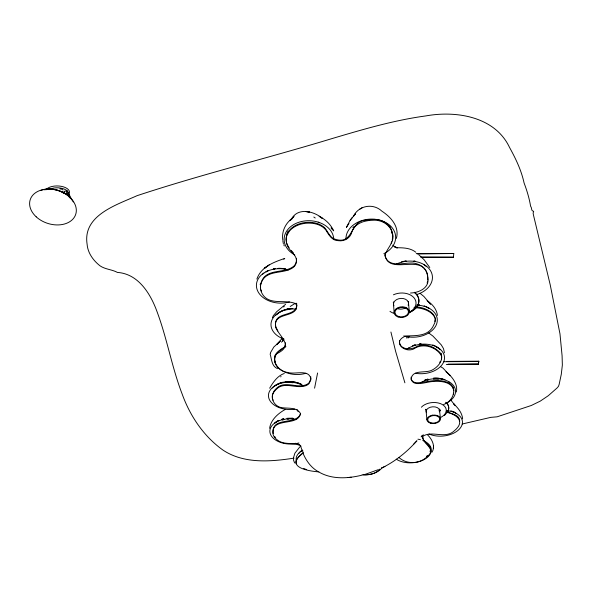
<?xml version="1.0" encoding="UTF-8"?>
<svg xmlns="http://www.w3.org/2000/svg" width="592" height="592" viewBox="0 0 592 592"><rect width="100%" height="100%" fill="white"/><g stroke="black" fill="none" stroke-linecap="round" stroke-linejoin="round"><path stroke-width="0.89" d="M441.676 356.436L441.403 358.826M427.727 280.053L427.779 278.492M282.835 338.964L282.687 341.162L281.459 342.154M432.019 452.199C435.734 446.065 431.982 439.146 427.387 434.691M411.114 377.126C411.137 388.507 426.477 381.426 433.292 381.522C440.655 380.826 452.236 381.722 453.775 390.757M411.077 379.154C412.498 368.764 425.848 373.885 432.463 369.889C438.139 366.944 444.496 359.596 440.404 353.076C434.913 346.882 425.515 342.886 417.449 346.231C411.499 350.279 398.912 350.257 399.504 340.666M433.337 448.085L433.514 446.057M435.342 319.036L434.876 321.523M421.467 257.32L453.413 257.231L453.783 253.517L416.25 253.628M269.626 428.319C270.707 419.928 278.055 413.475 285.063 409.546M292.026 382.632L292.108 381.588M300.632 413.556C296.444 425.907 271.032 415.828 273.141 433.536M446.301 364.45L478.388 364.228L478.765 361.187L446.597 361.401M478.388 364.228L478.765 361.187M456.38 391.956C457.905 385.229 453.62 378.88 449.025 374.373L450.09 375.491L446.042 371.65L448.862 374.151M286.18 238.25L286.913 235.268L289.384 231.132A22.74 17.249 1 0 1 296.503 225.789L298.279 225.027A23.887 18.108 1 0 1 306.123 223.236C313.116 222.696 321.16 224.139 325.77 229.903C328.738 234.676 331.897 240.774 338.439 240.685C344.544 241.625 350.508 237.888 351.937 231.82C353.883 225.633 360.017 222.155 366.063 221.016A26.285 19.899 -3.7 0 1 372.39 220.283C381.64 219.343 391.608 225.234 392.622 235.002M384.992 255.196C387.198 247.634 395.574 241.551 392.259 232.7C390.557 223.606 381.011 218.7 372.346 219.477A26.263 19.891 -3.7 0 0 366.026 220.209C350.005 220.239 353.713 244.311 336.471 239.59C330.107 238.717 328.368 231.879 324.623 227.765C319.776 223.125 312.613 221.919 306.138 222.422A23.865 18.108 1 0 0 298.301 224.22L296.525 224.975A22.718 17.249 1 0 0 289.414 230.318C286.077 234.106 285.292 239.656 286.913 244.355A26.359 20.017 0.7 0 0 289.14 248.692C291.967 252.836 297.473 256.44 296.363 262.138A17.161 12.75 2.9 0 1 294.365 266.452C285.107 275.295 265.778 268.146 261.035 283.62A22.2 16.058 2.5 0 0 260.45 287.727L260.591 289.148A23.917 17.309 2.4 0 0 262.027 293.403C268.931 306.323 285.825 298.553 296.37 304.036C299.234 317.941 275.939 311.866 275.465 324.053A22.785 15.895 1.3 0 0 275.99 328.183C281.156 338.35 293.321 345.684 277.093 353.528A13.113 8.821 1.7 0 0 274.799 356.761C272.653 364.642 280.423 371.806 287.853 372.464C295.031 374.869 308.832 368.646 310.874 378.836M293.58 457.424L294.89 453.206L299.885 446.819M317.586 372.997L314.581 388.182M396.381 238.413C399.667 226.684 390.912 217.079 381.84 211.129C373.056 202.864 358.574 205.454 353.357 216.428L355.489 213.756L350.131 220.305L346.431 227.38L348.954 223.45M296.984 305.265C295.253 317.127 276.597 311.436 275.502 323.232A22.762 15.895 1.3 0 0 276.035 327.361L277.87 331.009M392.281 240.204L392.711 235.69M427.158 283.072L427.52 281.592M453.28 394.198L453.539 393.155M310.756 379.272L309.098 382.698A9.243 6.083 1 0 1 305.709 384.896C296.059 388.433 284.123 380.02 276.057 388.774A25.789 16.635 1.1 0 0 273.615 391.815L272.387 394.901L272.416 398.083M430.051 451.703C432.87 444.932 422.074 442.846 422.614 436.289M256.869 279.069C261.168 266.689 273.667 262.241 284.745 258.408L283.827 259.303M391.157 243.149L391.808 241.684M270.381 352.862L273.83 347.008L280.231 341.192L276.915 344.344L281.555 339.053M272.401 317.704L273.349 315.691L276.568 311.829L285.588 304.303M269.663 388.197C273.067 382.306 277.53 375.765 284.271 373.471M439.723 362.4L440.418 361.224M422.821 435.446L423.28 434.713M379.746 469.123C375.868 474.059 368.86 475.176 362.948 474.473M291.212 219.728C297.147 207.059 313.575 210.937 322.226 218.27L319.14 216.28C325.556 219.462 330.758 224.427 333.703 230.887L331.12 227.935M260.095 284.345L260.443 283.886M291.279 219.676L294.024 216.213L289.71 220.69L291.945 218.611C285.248 223.502 281.459 231.96 282.813 240.219M350.131 220.305L352.366 217.442M406.445 338.025L407.414 336.804M303.311 452.118C300.817 455.729 294.564 458.711 296.126 463.817M303.296 452.917C284.56 466.733 306.745 470.966 318.829 471.883M408.006 338.113L409.19 336.73M422.481 435.364L421.164 436.896L422.37 435.497M270.611 353.476L270.115 353.994C271.713 359.211 271.55 366.278 277.537 368.661M413.786 443.985L416.946 440.759C407.037 451.97 395.093 461.553 381.596 468.08L384.955 466.385M426.484 456.432L427.387 455.537M302.875 450.912A17.101 10.301 0.2 0 0 302.246 451.378L301.691 450.712L302.179 450.238M287.497 308.706L286.839 309.32A20.72 14.548 1.6 0 0 277.241 314.174M66.578 192.06L66.171 191.283L66.926 190.654L69.175 194.901A5.72 2.22 65.1 0 1 70.174 196.389L71.691 199.733M269.589 264.565L266.999 266.459L268.287 265.519M63.041 192.925C65.46 192.393 72.409 198.009 66.607 192.748M69.819 197.891L69.131 196.611A4.943 1.791 64.4 0 0 68.339 195.441L69.175 194.901M443.6 404.491C453.627 401.369 458.963 385.969 446.56 382.055C440.056 379.657 432.989 380.493 426.329 381.699C421.563 381.995 413.904 384.963 411.166 379.487M362.223 207.614L359.47 209.398M441.329 353.32L440.981 353.535A19.225 12.854 -5.1 0 1 441.306 354.66M290.191 306.493L295.201 303.333L296.659 304.939M378.192 469.693L365.035 474.407M462.3 423.99L490.82 417.36L497.11 416.82L531.298 405.49L540.267 401.124L548.296 395.7L557.013 388.026L558.448 386.376L559.114 384.541L561.29 374.277L562.356 365.057L562.089 355.814L559.98 333.866L550.205 284.774L533.451 214.985L533.111 213.083L533.666 211.366C530.61 210.582 532.445 208.702 530.58 206.134C529.27 198.202 526.91 190.461 524.075 182.95C521.337 170.281 515.773 158.73 509.534 147.423C494.986 116.572 456.254 110.401 425.833 115.921C393.673 120.257 362.474 129.567 331.439 138.75C266.866 158.39 201.139 174.499 137.085 195.671C116.432 204.965 82.562 215.296 87.098 244.185C87.757 253.006 93.307 260.591 100.092 265.875C105.309 269.427 112.147 269.493 117.431 272.424C138.565 273.852 150.753 294.12 157.191 312.095C167.159 338.883 171.872 367.284 182.136 393.998C190.099 416.095 203.84 436.526 223.147 450.209C244.03 463.973 270.566 461.745 294.098 458.127M361.201 475.354C347.215 478.662 331.468 479.505 318.666 471.883M410.508 293.01C419.358 292.774 430.28 287.534 427.705 276.93M44.267 189.751L47.079 189.24M47.641 189.137L51.889 188.685M62.841 192.126L62.426 192.2A21.734 15.725 18.1 0 0 48.677 189.107M347.667 477.581L351.197 477.219M414.023 307.692C421.97 307.773 432.108 310.674 435.342 318.651M443.874 361.727L478.817 361.49M448.1 364.132L478.343 363.932M417.197 253.924L453.783 253.517M420.52 257.024L453.413 257.231M415.192 306.856C424.198 306.774 440.256 313.679 433.795 324.882C428.889 336.515 416.213 335.575 405.905 335.96C390.676 341.702 405.912 355.2 415.769 347.696C424.679 343.234 437.029 347.423 441.58 356.095M295.415 443.253L299.759 444.614M446.309 411.396C450.845 413.926 459.444 414.378 459.755 420.919M446.405 412.202C457.431 414.703 465.623 421.733 454.175 430.924C445.436 439.227 431.775 430.28 422.895 436.252C421.637 444.178 437.377 448.292 427.461 456.336C420.268 464.039 406.837 464.772 399.038 457.557M65.816 193.421L68.221 195.308M300.965 446.102C293.75 441.699 284.138 445.554 277.337 439.982A18.966 11.759 1.2 0 1 274.584 437.303A18.374 11.389 1.2 0 1 273.104 434.343C270.603 416.176 298.449 427.261 300.447 413.431C296.303 406.267 286.743 409.124 280.053 407.274C274.266 405.535 269.93 398.105 273.578 392.629A25.811 16.628 1.1 0 1 276.027 389.588C284.101 380.834 296.037 389.247 305.701 385.71A9.25 6.083 1 0 0 309.091 383.52L310.748 380.086L310.778 376.793M440.959 366.892L442.912 368.039L447.848 373.241M415.806 252.207C410.241 247.804 403.041 247.737 396.322 247.745L397.476 247.804L394.109 246.413L395.308 247.249L392.755 245.132M420.083 293.343L423.902 296.474L430.525 304.229L427.106 300.625C432.286 304.059 436.674 309.039 437.429 315.432M317.453 471.18C310.667 467.155 306.02 460.384 303.015 453.228M313.812 217.035L315.233 217.997M428.756 332.97L432.989 336.138L441.306 344.936L443.497 348.614L444.459 352.802M418.803 254.782L424.079 259.718L429.785 267.554M436.615 347.304L437.125 347.874M449.069 382.092L449.572 382.647M291.279 250.52L293.484 253.05M450.756 399.948L454.885 405.217L453.761 403.862C457.971 407.947 462.123 412.728 462.626 418.84M331.224 227.898L332.512 229.444M281.429 337.44L283.028 340.977M294.616 462.944L293.558 460.206L293.514 458.075M69.442 197.402L69.005 196.633A5.143 1.828 64.1 0 0 68.198 195.441M296.392 303.215L296.881 304.155M67.251 193.362L67.525 193.88M68.065 194.931L68.339 195.456M297.051 409.509L298.198 411.766M275.546 363.199L274.459 359.566L274.836 355.94A13.098 8.821 1.7 0 1 277.13 352.706C280.142 349.783 286.402 347.985 285.44 342.761M283.783 244.777L284.264 245.924M272.72 399.178L273.171 400.281M300.44 445.495L301.779 449.587M287.009 309.919L286.839 309.32A20.742 14.578 1.8 0 1 292.855 308.565M385 255.818C388.049 267.207 401.761 263.314 410.33 263.026C418.921 262.485 427.972 268.509 427.794 277.752M404.891 382.809L395.634 351.382L390.92 332.023M427.594 276.212C424.013 251.334 388.078 277.115 384.933 254.382M286.506 242.024L286.136 238.961M282.88 241.018L283.346 243.682M439.405 409.05L440.455 418.714M260.643 288.326L260.502 286.905A22.178 16.058 2.5 0 1 261.087 282.798C265.815 267.332 285.137 274.473 294.387 265.638A17.146 12.75 3 0 0 296.385 261.324L296.422 258.356M426.965 419.957L425.944 409.42A6.704 4.233 -4.9 0 0 426.04 409.642M408.399 301.639L409.264 311.407M393.354 302.001L394.139 312.657M59.866 188.855A10.19 5.106 1.1 0 1 62.774 189.507M66.171 191.283A10.19 5.106 1.1 0 1 66.607 191.69M45.895 189.884A12.151 6.098 1.2 0 1 61.435 186.354A12.151 6.098 1.2 0 1 68.798 194.309M68.502 194.576A11.07 5.868 2.7 0 0 66.963 190.639L66.348 190.195A11.078 5.735 2 0 0 51.904 188.485M43.926 189.721A21.734 15.725 18.1 0 1 46.228 189.299M49.772 189.1A11.056 5.787 3.5 0 1 51.778 188.367M64.239 191.845A25.278 6.882 55.2 0 1 65.394 190.905M62.611 191.934A50.468 10.101 41.6 0 1 62.974 190.913M40.722 190.446A22.333 16.095 17.8 0 1 73.334 201.946M63.684 193.051A28.031 7.326 56 0 1 64.535 191.601M62.204 192.06A51.689 10.094 42.3 0 1 62.493 191.867M414.4 292.507A18.078 12.846 -4.7 0 1 409.827 312.376M414.378 292.263A18.071 12.846 -4.7 0 1 409.805 312.139M393.428 294.794A15.022 10.649 -4.7 0 1 414 297.791A15.022 10.649 -4.7 0 1 408.495 312.635M394.842 313.649A15.022 10.649 -4.7 0 1 389.965 311.325M393.887 305.79A7.563 5.365 -4.7 0 1 401.058 298.39A7.563 5.365 -4.7 0 1 408.154 305.25M406.06 307.566A7.563 5.365 -4.7 0 1 397.232 308.558M408.325 301.476A7.511 5.335 -4.7 0 1 408.258 301.957M393.443 302.645A7.511 5.335 -4.7 0 1 393.362 302.172M445.931 402.449A16.147 10.19 -4.9 0 1 447.115 412.691M445.399 414.518A16.147 10.19 -4.9 0 1 444.326 415.362M440.256 410.404A8.133 5.128 -4.9 0 1 439.553 411.351M445.909 402.205A16.147 10.19 -4.9 0 1 444.303 415.125M440.233 410.16A8.133 5.128 -4.9 0 1 439.53 411.114M421.378 407.229A13.416 8.443 -4.9 0 1 442.009 404.336A13.416 8.443 -4.9 0 1 440.485 417.56M426.44 412.683A6.756 4.255 -4.9 0 1 432.678 406.8A6.756 4.255 -4.9 0 1 439.375 411.803M432.989 415.303A6.756 4.255 -4.9 0 1 431.783 415.31M426.114 410.101A6.712 4.233 -4.9 0 1 425.929 409.22M275.406 437.429A18.951 11.759 1.2 0 1 274.621 436.496M261.435 291.19A23.895 17.309 2.4 0 1 260.954 289.762M289.17 247.878A26.337 20.017 0.8 0 1 286.942 243.541M278.632 268.428A21.593 15.762 2.8 0 1 281.193 268.457M283.775 268.716A21.593 15.762 2.8 0 1 285.063 268.931M266.037 271.994A21.571 15.732 2.6 0 1 267.776 271.032M273.497 269.049A21.571 15.732 2.6 0 1 274.792 268.798M262.448 274.399A22.193 16.102 2.7 0 1 263.928 273.141M266.163 271.661A22.193 16.102 2.7 0 1 268.635 270.44M273.267 268.983A22.193 16.102 2.7 0 1 275.287 268.62M277.951 268.361A22.193 16.102 2.7 0 1 285.707 268.953M289.473 301.95A23.754 17.212 2.6 0 1 256.41 285.832A23.754 17.212 2.6 0 1 288.341 269.93M427.313 380.271A18.544 11.936 -5.2 0 1 428.327 379.983M433.448 379.109A18.544 11.936 -5.2 0 1 438.406 379.154M424.893 380.219A19.381 12.447 -5.2 0 1 428.023 379.176M442.357 378.969A19.381 12.447 -5.2 0 0 433.366 378.266A19.906 12.809 -5.2 0 1 445.043 379.687M453.021 387.072A19.381 12.447 -5.2 0 1 453.317 388.204M424.531 380.279A19.906 12.809 -5.2 0 1 427.89 379.146M420.579 382.735A21.305 13.69 -5.2 0 1 451.319 383.342A21.305 13.69 -5.2 0 1 446.057 403.3M352.862 227.742A21.645 16.443 -3.6 0 1 354.127 226.447M391.741 232.138A21.645 16.443 -3.6 0 1 392.156 233.803M389.092 225.774A22.585 17.116 -3.9 0 1 389.936 226.729M345.965 239.242A24.871 18.87 -3.6 0 1 365.738 219.632A24.871 18.87 -3.6 0 1 393.895 230.392A24.871 18.87 -3.6 0 1 383.831 253.724M282.414 420.046A17.686 10.996 1.3 0 1 283.938 419.654M287.49 419.121A17.686 10.996 1.3 0 1 288.533 419.055M291.819 418.226A18.463 11.574 1.4 0 1 292.936 418.329M275.117 422.873A18.448 11.544 1.3 0 1 279.032 420.372M282.095 419.225A18.448 11.544 1.3 0 1 283.686 418.81M274.651 423.036A18.981 11.803 1.3 0 1 278.677 420.475M281.836 419.299A18.981 11.803 1.3 0 1 283.472 418.877M286.802 418.344A18.981 11.803 1.3 0 1 293.573 418.426M298.93 442.964A20.313 12.61 1.3 0 1 269.908 432.019A20.313 12.61 1.3 0 1 296.466 419.565M453.731 412.002A18.715 11.581 -5 0 1 456.432 413.601M439.094 410.16A19.233 11.944 -5.1 0 1 440.33 410.012M450.838 410.833A19.233 11.944 -5.1 0 1 455.537 412.794M446.679 410.641A20.587 12.758 -5.1 0 1 460.339 427.986A20.587 12.758 -5.1 0 1 428.985 433.98M439.072 410.833A20.587 12.758 -5.1 0 1 440.396 410.67M286.484 236.134A22.555 17.168 0.7 0 1 288.178 230.976M318.185 222.178A22.533 17.161 0.6 0 1 319.591 222.71M294.757 254.908A24.82 18.84 1 0 1 297.332 222.814A24.82 18.84 1 0 1 333.762 239.501M283.709 306.996A11.67 4.669 -6.9 0 1 284.293 306.508M275.495 315.551A21.319 14.889 1.6 0 1 292.492 308.513M284.145 339.172A22.822 15.917 1.6 0 1 271.809 320.316A22.822 15.917 1.6 0 1 296.178 309.083M280.564 376.867A10.826 3.434 4.1 0 1 281.111 376.601M286.846 382.595A18.411 11.921 1.4 0 1 293.084 382.758M274.932 385.858A19.21 12.506 1.3 0 1 301.557 384.437M272.231 388.093A19.758 12.795 1.4 0 1 282.791 382.291M285.344 381.84A19.758 12.795 1.4 0 1 301.017 384.097M294.757 409.205A21.149 13.668 1.4 0 1 269.034 392.385A21.149 13.668 1.4 0 1 303.489 385.762M381.855 468.006A19.551 11.685 -1.7 0 1 361.623 475.006M424.39 440.981A18.086 10.922 -3.5 0 1 425.115 441.432M429.511 446.301A18.581 11.233 -3.6 0 1 429.807 447.404M422.747 440.463A19.884 12.003 -3.6 0 1 426.159 458.312A19.884 12.003 -3.6 0 1 396.255 459.14M417.9 439.183A19.884 12.003 -3.6 0 1 420.431 439.723M301.691 450.712A17.864 10.819 0.5 0 1 302.342 450.231M298.701 453.576A18.359 11.056 0.2 0 1 302.327 450.135M306.693 469.619A19.647 11.81 0.2 0 1 303.703 468.457M296.274 460.65A19.647 11.81 0.2 0 1 302.682 450.312M284.301 347.104A20.55 13.845 1.2 0 1 285.47 346.564M305.938 373.278A21.993 14.793 1.2 0 1 277.16 366.233A21.993 14.793 1.2 0 1 285.936 346.72M404.824 261.294A21.786 15.799 -5.5 0 1 406.134 261.102M413.823 261.176A21.786 15.799 -5.5 0 1 415.236 261.42M401.406 261.901A22.392 16.273 -5.5 0 1 406.105 260.961M413.993 261.035A22.392 16.273 -5.5 0 1 415.451 261.287M424.005 264.705A22.392 16.273 -5.5 0 1 426.514 266.718M396.1 264.224A23.969 17.397 -5.5 0 1 430.155 270.122A23.969 17.397 -5.5 0 1 416.428 294.653M418.1 304.932A20.875 14.489 -5.1 0 1 419.447 305.08M424.064 306.123A20.875 14.489 -5.1 0 1 425.315 306.575M427.661 307.662A20.875 14.489 -5.1 0 1 429.252 308.632M418.226 304.821A21.453 14.933 -5.2 0 1 419.617 304.976M424.353 306.049A21.453 14.933 -5.2 0 1 429.681 308.632M416.45 305.161A22.97 15.962 -5.2 0 1 436.371 324.66A22.97 15.962 -5.2 0 1 403.803 335.879M419.661 343.952A20.076 13.379 -5.1 0 1 420.919 343.804M432.648 345.121A20.076 13.379 -5.1 0 1 433.818 345.58M407.969 348.451A20.084 13.409 -5.1 0 1 408.85 347.844M413.912 345.351A20.084 13.409 -5.1 0 1 415.014 344.981M412.372 345.839A20.631 13.794 -5.1 0 1 415.347 344.781M419.624 343.878A20.631 13.794 -5.1 0 1 420.912 343.723M432.952 345.084A20.631 13.794 -5.1 0 1 440.233 349.739M406.563 349.495A22.082 14.741 -5.1 0 1 435.238 346.253A22.082 14.741 -5.1 0 1 442.12 364.672A22.082 14.741 -5.1 0 1 415.458 373.271M265.016 267.85L264.247 268.428L266.807 266.533L265.016 267.85M308.543 211.936L305.627 211.522L309.646 212.165L308.543 211.936M36.193 216.82A23.909 17.212 17.7 0 0 75.436 215.118A23.909 17.212 17.7 0 0 47.264 189.107A23.909 17.212 17.7 0 0 36.193 216.82M398.127 316.979A7.592 5.335 -4.6 0 0 409.287 311.651A7.592 5.335 -4.6 0 0 397.713 307.744A7.592 5.335 -4.6 0 0 398.127 316.979M398.52 316.461A6.771 4.758 -4.6 0 0 408.465 311.703A6.771 4.758 -4.6 0 0 398.15 308.225A6.771 4.758 -4.6 0 0 398.52 316.461M430.414 423.176A6.771 4.225 -4.8 0 0 440.47 418.907A6.771 4.225 -4.8 0 0 430.243 415.858A6.771 4.225 -4.8 0 0 430.414 423.176M430.769 422.762A6.038 3.767 -4.8 0 0 439.73 418.951A6.038 3.767 -4.8 0 0 430.613 416.235A6.038 3.767 -4.8 0 0 430.769 422.762"/></g></svg>
